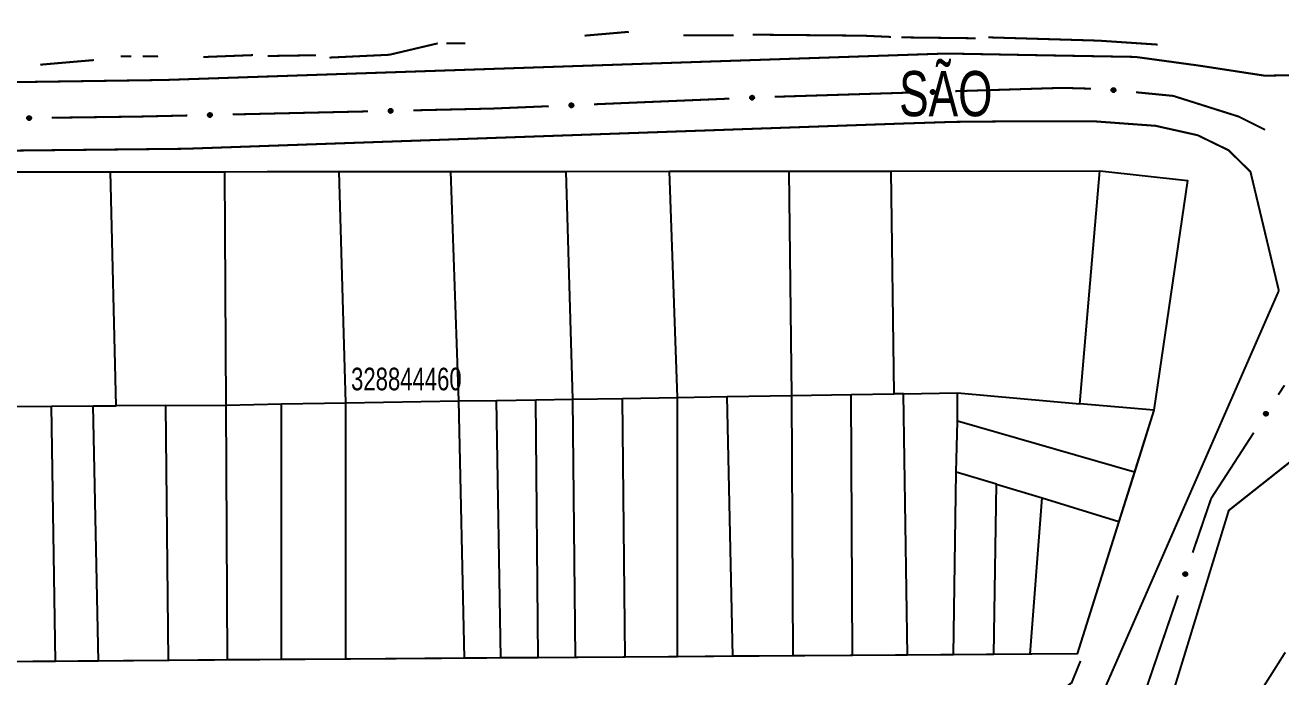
# Model space of a CAD drawing. Extents: x 203614 to 206284, y 4847494 to 4848495.
# Drawn here: x 204349.1 to 204460.2, y 4847964.4 to 4848022.1 of the extents above; entities that cross this region are included whole.
import ezdxf

# ---------------------------------------------------------------- set-up
doc = ezdxf.new("R2010")
doc.units = 0
doc.header["$LTSCALE"] = 1.5
doc.header["$MEASUREMENT"] = 0
doc.linetypes.add('PHANTOMX2', pattern=[5, 2.5, -0.5, 0.5, -0.5, 0.5, -0.5])
for name, color, linetype in [('CD-MALHA-LOTES', 40, 'CONTINUOUS'), ('CD_TXT_QUADRA', 7, 'CONTINUOUS'), ('HD-VALAS-DRENOS', 170, 'CONTINUOUS'), ('RU-QUADRAS', 210, 'CONTINUOUS'), ('SV-EIXO-RUA-N-PAV', 6, 'CONTINUOUS'), ('SV-EIXO-RUA-PAV', 20, 'CONTINUOUS'), ('SV-RUA-NAO-PAV-S-GUIA-C-GUIA', 7, 'PHANTOMX2'), ('SV-RUA-PAVIM-S-GUIA-C-GUIA', 7, 'CONTINUOUS'), ('SV-TXT-RUA-N-PAV-S-GUIA-C-GUIA', 7, 'CONTINUOUS')]:
    doc.layers.add(name, color=color, linetype=linetype)
doc.styles.add('ARIAL', font='ARIAL.TTF')

msp = doc.modelspace()

# ---------------------------------------------------------------- linework, layer by layer
at = {"layer": 'CD-MALHA-LOTES', "flags": 128}
for points in [[(204346.81, 4848009.12), (204356.69, 4848009.13)], [(204356.69, 4848009.13), (204366.81, 4848009.13)], [(204357.17, 4847988.42), (204356.69, 4848009.13)], [(204366.81, 4848009.13), (204376.93, 4848009.14)], [(204366.93, 4847988.48), (204366.81, 4848009.13)], [(204376.93, 4848009.14), (204386.81, 4848009.15)], [(204377.52, 4847988.66), (204376.93, 4848009.14)], [(204386.81, 4848009.15), (204396.99, 4848009.16)], [(204387.52, 4847988.84), (204386.81, 4848009.15)], [(204396.99, 4848009.16), (204406.15, 4848009.17)], [(204397.58, 4847988.99), (204396.99, 4848009.16)], [(204406.15, 4848009.17), (204416.75, 4848009.17)], [(204406.86, 4847989.15), (204406.15, 4848009.17)], [(204416.75, 4848009.17), (204425.77, 4848009.18)], [(204416.98, 4847989.31), (204416.75, 4848009.17)], [(204425.77, 4848009.18), (204444.24, 4848009.2)], [(204426.03, 4847989.46), (204425.77, 4848009.18)], [(204442.45, 4847988.59), (204444.24, 4848009.2)], [(204444.24, 4848009.2), (204451.98, 4848008.36)], [(204451.98, 4848008.36), (204449, 4847988.01)], [(204371.81, 4847988.57), (204377.52, 4847988.66)], [(204377.52, 4847988.66), (204387.52, 4847988.84)], [(204377.52, 4847965.98), (204377.52, 4847988.66)], [(204387.52, 4847988.84), (204390.85, 4847988.88)], [(204388, 4847966.06), (204387.52, 4847988.84)], [(204390.85, 4847988.88), (204394.31, 4847988.94)], [(204391.21, 4847966.09), (204390.85, 4847988.88)], [(204394.31, 4847988.94), (204397.58, 4847988.99)], [(204394.54, 4847966.11), (204394.31, 4847988.94)], [(204397.58, 4847988.99), (204401.98, 4847989.06)], [(204397.82, 4847966.13), (204397.58, 4847988.99)], [(204401.98, 4847989.06), (204406.86, 4847989.15)], [(204402.22, 4847966.17), (204401.98, 4847989.06)], [(204406.86, 4847989.15), (204411.26, 4847989.22)], [(204406.87, 4847966.2), (204406.86, 4847989.15)], [(204411.26, 4847989.22), (204416.98, 4847989.31)], [(204411.75, 4847966.24), (204411.26, 4847989.22)], [(204416.98, 4847989.31), (204422.22, 4847989.4)], [(204417.1, 4847966.28), (204416.98, 4847989.31)], [(204422.22, 4847989.4), (204426.03, 4847989.46)], [(204422.34, 4847966.32), (204422.22, 4847989.4)], [(204426.86, 4847989.48), (204426.03, 4847989.46)], [(204426.86, 4847989.48), (204431.63, 4847989.56)], [(204427.22, 4847966.35), (204426.86, 4847989.48)], [(204431.63, 4847989.56), (204442.45, 4847988.59)], [(204431.63, 4847987.06), (204431.63, 4847989.56)], [(204347.29, 4847988.35), (204351.46, 4847988.38)], [(204351.46, 4847988.38), (204355.15, 4847988.4)], [(204351.81, 4847965.79), (204351.46, 4847988.38)], [(204355.15, 4847988.4), (204357.17, 4847988.42)], [(204355.62, 4847965.82), (204355.15, 4847988.4)], [(204361.58, 4847988.45), (204357.17, 4847988.42)], [(204361.58, 4847988.45), (204366.93, 4847988.48)], [(204361.81, 4847965.87), (204361.58, 4847988.45)], [(204366.93, 4847988.48), (204371.81, 4847988.57)], [(204367.05, 4847965.91), (204366.93, 4847988.48)], [(204371.81, 4847965.94), (204371.81, 4847988.57)], [(204449, 4847988.01), (204442.45, 4847988.59)], [(204449, 4847988.01), (204447.29, 4847982.55)], [(204431.51, 4847982.53), (204431.63, 4847987.06)], [(204447.29, 4847982.55), (204431.63, 4847987.06)], [(204431.27, 4847966.38), (204431.51, 4847982.53)], [(204435.08, 4847981.46), (204431.51, 4847982.53)], [(204447.29, 4847982.55), (204445.91, 4847978.17)], [(204434.84, 4847966.41), (204435.08, 4847981.46)], [(204435.08, 4847981.46), (204439.12, 4847980.27)], [(204438.05, 4847966.43), (204439.12, 4847980.27)], [(204439.12, 4847980.27), (204445.91, 4847978.17)], [(204445.91, 4847978.17), (204442.22, 4847966.46)], [(204442.22, 4847966.46), (204438.05, 4847966.43)], [(204351.81, 4847965.79), (204347.29, 4847965.76)], [(204355.62, 4847965.82), (204351.81, 4847965.79)], [(204361.81, 4847965.87), (204355.62, 4847965.82)], [(204367.05, 4847965.91), (204361.81, 4847965.87)], [(204371.81, 4847965.94), (204367.05, 4847965.91)], [(204377.52, 4847965.98), (204371.81, 4847965.94)], [(204388, 4847966.06), (204377.52, 4847965.98)], [(204391.21, 4847966.09), (204388, 4847966.06)], [(204394.54, 4847966.11), (204391.21, 4847966.09)], [(204397.82, 4847966.13), (204394.54, 4847966.11)], [(204402.22, 4847966.17), (204397.82, 4847966.13)], [(204406.87, 4847966.2), (204402.22, 4847966.17)], [(204411.75, 4847966.24), (204406.87, 4847966.2)], [(204417.1, 4847966.28), (204411.75, 4847966.24)], [(204422.34, 4847966.32), (204417.1, 4847966.28)], [(204427.22, 4847966.35), (204422.34, 4847966.32)], [(204431.27, 4847966.38), (204427.22, 4847966.35)], [(204434.84, 4847966.41), (204431.27, 4847966.38)], [(204438.05, 4847966.43), (204434.84, 4847966.41)]]:
    msp.add_lwpolyline(points, dxfattribs=at)
at = {"layer": 'HD-VALAS-DRENOS', "const_width": 0.18, "flags": 128}
for points in [[(204402.55, 4848021.51), (204398.63, 4848021.17)], [(204411.84, 4848021.2), (204407.38, 4848021.2)], [(204425.74, 4848021.06), (204423.26, 4848021.17), (204413.52, 4848021.26)], [(204433.23, 4848020.94), (204426.67, 4848021.02)], [(204449.35, 4848020.38), (204444.13, 4848020.73), (204434.37, 4848021.02)], [(204385.64, 4848020.49), (204381.36, 4848019.48), (204376.06, 4848019.23)], [(204388.09, 4848020.49), (204386.39, 4848020.48)], [(204355.21, 4848019.01), (204350.46, 4848018.6)], [(204358.52, 4848019.33), (204357.58, 4848019.33)], [(204360.9, 4848019.34), (204359.53, 4848019.33)], [(204369.3, 4848019.45), (204364.9, 4848019.28)], [(204374.86, 4848019.44), (204370.58, 4848019.37)], [(204460.64, 4847966.59), (204457.7, 4847961.94)], [(204442.52, 4847965.83), (204441.74, 4847963.91), (204440.94, 4847963.26), (204437.62, 4847962.82)]]:
    msp.add_lwpolyline(points, dxfattribs=at)
at = {"layer": 'RU-QUADRAS', "color": 6, "linetype": 'Continuous'}
msp.add_lwpolyline([(204296.82, 4848009.08), (204444.24, 4848009.2), (204451.98, 4848008.36), (204449, 4847988.01), (204442.22, 4847966.46), (204297.53, 4847965.39)], close=True, dxfattribs=at)
at = {"layer": 'SV-EIXO-RUA-N-PAV', "const_width": 0.18, "flags": 128}
for points in [[(204431.443782, 4848016.256308), (204440.439445, 4848016.535699)], [(204440.439445, 4848016.535699), (204440.9, 4848016.55)], [(204440.9, 4848016.55), (204443.438221, 4848016.478699)], [(204399.465319, 4848015.095483), (204411.454761, 4848015.598745)], [(204415.451494, 4848015.759613), (204427.44571, 4848016.132134)], [(204447.42378, 4848016.161197), (204450.409638, 4848015.870242)], [(204450.409638, 4848015.870242), (204450.72, 4848015.84)], [(204450.72, 4848015.84), (204456.143714, 4848014.125769)], [(204367.479135, 4848014.196848), (204379.476042, 4848014.469245)], [(204383.475012, 4848014.560044), (204390.473208, 4848014.718942)], [(204390.473208, 4848014.718942), (204390.52, 4848014.72)], [(204390.52, 4848014.72), (204395.468838, 4848014.927729)], [(204456.143714, 4848014.125769), (204456.51, 4848014.01)], [(204351.481976, 4848013.904213), (204358.481327, 4848013.999539)], [(204358.481327, 4848013.999539), (204359.25, 4848014.01)], [(204359.25, 4848014.01), (204363.480165, 4848014.106048)], [(204456.51, 4848014.01), (204458.848973, 4848012.83872)]]:
    msp.add_lwpolyline(points, dxfattribs=at)
at = {"layer": 'SV-EIXO-RUA-N-PAV', "flags": 128}
for points in [[(204445.300882, 4848016.478663), (204445.338212, 4848016.510261), (204445.376757, 4848016.529785), (204445.413593, 4848016.536816), (204445.447763, 4848016.534541), (204445.482459, 4848016.528276), (204445.516047, 4848016.514243), (204445.549875, 4848016.49041), (204445.581835, 4848016.453184), (204445.59924, 4848016.412384), (204445.608065, 4848016.37664), (204445.607745, 4848016.340872), (204445.601094, 4848016.307269), (204445.585363, 4848016.272862), (204445.560876, 4848016.238817), (204445.522667, 4848016.207585), (204445.484747, 4848016.188704), (204445.448939, 4848016.182839), (204445.412983, 4848016.183389), (204445.377638, 4848016.190209), (204445.344747, 4848016.204175), (204445.310513, 4848016.228891), (204445.280187, 4848016.267012), (204445.260924, 4848016.304618), (204445.254557, 4848016.340333), (204445.255896, 4848016.37572), (204445.261756, 4848016.410597), (204445.274457, 4848016.444947), (204445.300882, 4848016.478663)], [(204413.304831, 4848015.78658), (204413.33742, 4848015.823049), (204413.372886, 4848015.847728), (204413.408392, 4848015.859798), (204413.442547, 4848015.862282), (204413.477777, 4848015.860888), (204413.512985, 4848015.851647), (204413.549791, 4848015.832734), (204413.586604, 4848015.800299), (204413.609497, 4848015.762306), (204413.623192, 4848015.72813), (204413.627834, 4848015.692664), (204413.625907, 4848015.658463), (204413.615098, 4848015.622207), (204413.595567, 4848015.585096), (204413.562057, 4848015.548869), (204413.527121, 4848015.524912), (204413.492472, 4848015.51414), (204413.456787, 4848015.509699), (204413.420837, 4848015.511553), (204413.386328, 4848015.520824), (204413.348998, 4848015.540556), (204413.31368, 4848015.574104), (204413.289389, 4848015.608676), (204413.278132, 4848015.643164), (204413.274552, 4848015.678395), (204413.27552, 4848015.713747), (204413.283336, 4848015.749526), (204413.304831, 4848015.78658)], [(204429.297718, 4848016.299788), (204429.330702, 4848016.3359), (204429.366436, 4848016.360191), (204429.40207, 4848016.371873), (204429.436251, 4848016.373985), (204429.471463, 4848016.372207), (204429.506569, 4848016.362582), (204429.543166, 4848016.343269), (204429.579623, 4848016.310435), (204429.602101, 4848016.272194), (204429.615423, 4848016.237871), (204429.619677, 4848016.202356), (204429.617377, 4848016.168178), (204429.606174, 4848016.132043), (204429.586239, 4848016.095147), (204429.552336, 4848016.059287), (204429.517141, 4848016.035713), (204429.482377, 4848016.025319), (204429.446646, 4848016.021267), (204429.410719, 4848016.023513), (204429.376313, 4848016.03316), (204429.3392, 4848016.053297), (204429.304249, 4848016.087229), (204429.280336, 4848016.122063), (204429.269457, 4848016.156672), (204429.26626, 4848016.19194), (204429.267614, 4848016.227279), (204429.27582, 4848016.262971), (204429.297718, 4848016.299788)], [(204365.333508, 4848014.258239), (204365.366793, 4848014.294073), (204365.402727, 4848014.318065), (204365.438458, 4848014.329449), (204365.472656, 4848014.331276), (204365.507852, 4848014.329204), (204365.542876, 4848014.319287), (204365.57931, 4848014.299669), (204365.615492, 4848014.266532), (204365.63765, 4848014.228105), (204365.650685, 4848014.193672), (204365.654643, 4848014.158123), (204365.652058, 4848014.123965), (204365.640553, 4848014.087925), (204365.620311, 4848014.051196), (204365.58611, 4848014.01562), (204365.550719, 4848013.992341), (204365.51587, 4848013.982237), (204365.480106, 4848013.978484), (204365.444199, 4848013.98103), (204365.409874, 4848013.990963), (204365.372931, 4848014.01141), (204365.338265, 4848014.045632), (204365.314644, 4848014.080665), (204365.304053, 4848014.115363), (204365.301151, 4848014.150656), (204365.3028, 4848014.185983), (204365.311303, 4848014.221605), (204365.333508, 4848014.258239)], [(204381.329385, 4848014.621435), (204381.36267, 4848014.65727), (204381.398605, 4848014.681261), (204381.434335, 4848014.692645), (204381.468533, 4848014.694472), (204381.503729, 4848014.692401), (204381.538753, 4848014.682483), (204381.575188, 4848014.662865), (204381.611369, 4848014.629728), (204381.633527, 4848014.591301), (204381.646562, 4848014.556868), (204381.65052, 4848014.521319), (204381.647935, 4848014.487161), (204381.63643, 4848014.451121), (204381.616189, 4848014.414392), (204381.581987, 4848014.378816), (204381.546597, 4848014.355537), (204381.511747, 4848014.345433), (204381.475983, 4848014.34168), (204381.440076, 4848014.344226), (204381.405752, 4848014.354159), (204381.368808, 4848014.374606), (204381.334142, 4848014.408828), (204381.310521, 4848014.443861), (204381.29993, 4848014.478559), (204381.297029, 4848014.513853), (204381.298677, 4848014.549179), (204381.307181, 4848014.584801), (204381.329385, 4848014.621435)], [(204397.318908, 4848015.115564), (204397.351497, 4848015.152033), (204397.386963, 4848015.176712), (204397.422468, 4848015.188782), (204397.456624, 4848015.191267), (204397.491854, 4848015.189873), (204397.527062, 4848015.180631), (204397.563868, 4848015.161718), (204397.60068, 4848015.129284), (204397.623574, 4848015.09129), (204397.637269, 4848015.057115), (204397.641911, 4848015.021648), (204397.639983, 4848014.987447), (204397.629174, 4848014.951192), (204397.609644, 4848014.91408), (204397.576134, 4848014.877853), (204397.541197, 4848014.853897), (204397.506549, 4848014.843124), (204397.470864, 4848014.838684), (204397.434914, 4848014.840538), (204397.400405, 4848014.849808), (204397.363075, 4848014.86954), (204397.327757, 4848014.903089), (204397.303465, 4848014.93766), (204397.292209, 4848014.972148), (204397.288628, 4848015.007379), (204397.289597, 4848015.042731), (204397.297413, 4848015.07851), (204397.318908, 4848015.115564)], [(204349.336995, 4848013.98509), (204349.370604, 4848014.020621), (204349.406755, 4848014.044286), (204349.442588, 4848014.055345), (204349.476801, 4848014.056861), (204349.511976, 4848014.054469), (204349.546909, 4848014.044234), (204349.583164, 4848014.024286), (204349.619043, 4848013.990822), (204349.640851, 4848013.952195), (204349.653573, 4848013.917645), (204349.657208, 4848013.882061), (204349.654312, 4848013.847929), (204349.642481, 4848013.811994), (204349.621906, 4848013.775451), (204349.587383, 4848013.740187), (204349.551783, 4848013.71723), (204349.516843, 4848013.707444), (204349.481046, 4848013.704016), (204349.445164, 4848013.706887), (204349.410931, 4848013.717132), (204349.374175, 4848013.737914), (204349.339821, 4848013.772449), (204349.316519, 4848013.807695), (204349.306244, 4848013.842488), (204349.303663, 4848013.877806), (204349.305632, 4848013.913116), (204349.314459, 4848013.94866), (204349.336995, 4848013.98509)]]:
    msp.add_lwpolyline(points, close=True, dxfattribs=at)
for points in [[(204445.274457, 4848016.444947), (204445.581835, 4848016.453184)], [(204445.288332, 4848016.459933), (204445.562165, 4848016.470267)], [(204445.300882, 4848016.478663), (204445.549875, 4848016.49041)], [(204445.321915, 4848016.495048), (204445.525559, 4848016.502624)], [(204445.338212, 4848016.510261), (204445.516047, 4848016.514243)], [(204445.360137, 4848016.521486), (204445.490347, 4848016.521136)], [(204445.376757, 4848016.529785), (204445.482459, 4848016.528276)], [(204413.274552, 4848015.678395), (204413.623192, 4848015.72813)], [(204413.27552, 4848015.713747), (204413.609497, 4848015.762306)], [(204413.278132, 4848015.643164), (204413.627834, 4848015.692664)], [(204413.278774, 4848015.697324), (204413.6113, 4848015.746791)], [(204413.278956, 4848015.660457), (204413.623866, 4848015.707712)], [(204413.283336, 4848015.749526), (204413.586604, 4848015.800299)], [(204413.28416, 4848015.731693), (204413.593452, 4848015.781551)], [(204413.28726, 4848015.625297), (204413.623876, 4848015.674936)], [(204413.289389, 4848015.608676), (204413.625907, 4848015.658463)], [(204413.294999, 4848015.766292), (204413.564755, 4848015.814489)], [(204413.303745, 4848015.59048), (204413.615821, 4848015.639089)], [(204413.304831, 4848015.78658), (204413.549791, 4848015.832734)], [(204413.31368, 4848015.574104), (204413.615098, 4848015.622207)], [(204413.32339, 4848015.805723), (204413.524017, 4848015.841459)], [(204413.335111, 4848015.559019), (204413.602312, 4848015.603013)], [(204413.33742, 4848015.823049), (204413.512985, 4848015.851647)], [(204413.348998, 4848015.540556), (204413.595567, 4848015.585096)], [(204413.357577, 4848015.837204), (204413.486578, 4848015.854911)], [(204413.372886, 4848015.847728), (204413.477777, 4848015.860888)], [(204413.373065, 4848015.533298), (204413.57108, 4848015.566193)], [(204413.386328, 4848015.520824), (204413.562057, 4848015.548869)], [(204413.407892, 4848015.517006), (204413.538199, 4848015.536133)], [(204413.420837, 4848015.511553), (204413.527121, 4848015.524912)], [(204429.26626, 4848016.19194), (204429.615423, 4848016.237871)], [(204429.267614, 4848016.227279), (204429.602101, 4848016.272194)], [(204429.269457, 4848016.156672), (204429.619677, 4848016.202356)], [(204429.270469, 4848016.173955), (204429.615874, 4848016.217447)], [(204429.270689, 4848016.210822), (204429.603734, 4848016.256661)], [(204429.27582, 4848016.262971), (204429.579623, 4848016.310435)], [(204429.276449, 4848016.24513), (204429.586267, 4848016.291613)], [(204429.278389, 4848016.138707), (204429.615526, 4848016.184672)], [(204429.280336, 4848016.122063), (204429.617377, 4848016.168178)], [(204429.287665, 4848016.279608), (204429.55793, 4848016.324862)], [(204429.294493, 4848016.103712), (204429.607081, 4848016.148915)], [(204429.297718, 4848016.299788), (204429.543166, 4848016.343269)], [(204429.304249, 4848016.087229), (204429.606174, 4848016.132043)], [(204429.316484, 4848016.318728), (204429.517489, 4848016.352275)], [(204429.325515, 4848016.071911), (204429.59318, 4848016.112989)], [(204429.330702, 4848016.3359), (204429.506569, 4848016.362582)], [(204429.3392, 4848016.053297), (204429.586239, 4848016.095147)], [(204429.351012, 4848016.349835), (204429.480198, 4848016.366134)], [(204429.363186, 4848016.045778), (204429.561548, 4848016.076512)], [(204429.366436, 4848016.360191), (204429.471463, 4848016.372207)], [(204429.376313, 4848016.03316), (204429.552336, 4848016.059287)], [(204429.397834, 4848016.029106), (204429.528341, 4848016.046812)], [(204429.410719, 4848016.023513), (204429.517141, 4848016.035713)], [(204445.254557, 4848016.340333), (204445.607745, 4848016.340872)], [(204445.255896, 4848016.37572), (204445.608065, 4848016.37664)], [(204445.25777, 4848016.357346), (204445.605901, 4848016.356326)], [(204445.260924, 4848016.304618), (204445.601094, 4848016.307269)], [(204445.26112, 4848016.321374), (204445.601367, 4848016.323864)], [(204445.261756, 4848016.410597), (204445.59924, 4848016.412384)], [(204445.262702, 4848016.393882), (204445.598874, 4848016.396769)], [(204445.272618, 4848016.284607), (204445.58842, 4848016.28948)], [(204445.272801, 4848016.427172), (204445.586018, 4848016.433668)], [(204445.280187, 4848016.267012), (204445.585363, 4848016.272862)], [(204445.29932, 4848016.249102), (204445.57004, 4848016.255625)], [(204445.310513, 4848016.228891), (204445.560876, 4848016.238817)], [(204445.333342, 4848016.218367), (204445.534005, 4848016.223491)], [(204445.344747, 4848016.204175), (204445.522667, 4848016.207585)], [(204445.365574, 4848016.197403), (204445.497274, 4848016.19828)], [(204445.377638, 4848016.190209), (204445.484747, 4848016.188704)], [(204365.3028, 4848014.185983), (204365.63765, 4848014.228105)], [(204365.311303, 4848014.221605), (204365.615492, 4848014.266532)], [(204365.311784, 4848014.20376), (204365.621978, 4848014.247655)], [(204365.323287, 4848014.238143), (204365.593921, 4848014.28114)], [(204365.333508, 4848014.258239), (204365.57931, 4848014.299669)], [(204365.352431, 4848014.277021), (204365.553709, 4848014.308889)], [(204365.366793, 4848014.294073), (204365.542876, 4848014.319287)], [(204365.387218, 4848014.307838), (204365.516536, 4848014.323059)], [(204365.402727, 4848014.318065), (204365.507852, 4848014.329204)], [(204381.297029, 4848014.513853), (204381.646562, 4848014.556868)], [(204381.298677, 4848014.549179), (204381.633527, 4848014.591301)], [(204381.29993, 4848014.478559), (204381.65052, 4848014.521319)], [(204381.301087, 4848014.495834), (204381.646843, 4848014.536441)], [(204381.301614, 4848014.532697), (204381.635031, 4848014.575754)], [(204381.307181, 4848014.584801), (204381.611369, 4848014.629728)], [(204381.307661, 4848014.566956), (204381.617856, 4848014.610851)], [(204381.308713, 4848014.46052), (204381.646222, 4848014.50367)], [(204381.310521, 4848014.443861), (204381.647935, 4848014.487161)], [(204381.319164, 4848014.601339), (204381.589798, 4848014.644336)], [(204381.324524, 4848014.425392), (204381.637478, 4848014.467985)], [(204381.329385, 4848014.621435), (204381.575188, 4848014.662865)], [(204381.334142, 4848014.408828), (204381.63643, 4848014.451121)], [(204381.348309, 4848014.640218), (204381.549586, 4848014.672085)], [(204381.355279, 4848014.393334), (204381.623277, 4848014.432176)], [(204381.36267, 4848014.65727), (204381.538753, 4848014.682483)], [(204381.368808, 4848014.374606), (204381.616189, 4848014.414392)], [(204381.383096, 4848014.671035), (204381.512413, 4848014.686255)], [(204381.392731, 4848014.366886), (204381.591343, 4848014.395964)], [(204381.398605, 4848014.681261), (204381.503729, 4848014.692401)], [(204381.405752, 4848014.354159), (204381.581987, 4848014.378816)], [(204381.427238, 4848014.349927), (204381.557889, 4848014.366542)], [(204381.440076, 4848014.344226), (204381.546597, 4848014.355537)], [(204397.288628, 4848015.007379), (204397.637269, 4848015.057115)], [(204397.289597, 4848015.042731), (204397.623574, 4848015.09129)], [(204397.292209, 4848014.972148), (204397.641911, 4848015.021648)], [(204397.292851, 4848015.026309), (204397.625377, 4848015.075775)], [(204397.293032, 4848014.989442), (204397.637943, 4848015.036697)], [(204397.297413, 4848015.07851), (204397.60068, 4848015.129284)], [(204397.298237, 4848015.060678), (204397.607529, 4848015.110535)], [(204397.301337, 4848014.954281), (204397.637953, 4848015.00392)], [(204397.303465, 4848014.93766), (204397.639983, 4848014.987447)], [(204397.309076, 4848015.095276), (204397.578832, 4848015.143474)], [(204397.317821, 4848014.919465), (204397.629898, 4848014.968073)], [(204397.318908, 4848015.115564), (204397.563868, 4848015.161718)], [(204397.327757, 4848014.903089), (204397.629174, 4848014.951192)], [(204397.337467, 4848015.134708), (204397.538094, 4848015.170444)], [(204397.349188, 4848014.888004), (204397.616389, 4848014.931997)], [(204397.351497, 4848015.152033), (204397.527062, 4848015.180631)], [(204397.363075, 4848014.86954), (204397.609644, 4848014.91408)], [(204397.371654, 4848015.166189), (204397.500655, 4848015.183895)], [(204397.386963, 4848015.176712), (204397.491854, 4848015.189873)], [(204397.387142, 4848014.862283), (204397.585157, 4848014.895177)], [(204397.400405, 4848014.849808), (204397.576134, 4848014.877853)], [(204397.421969, 4848014.84599), (204397.552276, 4848014.865117)], [(204397.434914, 4848014.840538), (204397.541197, 4848014.853897)], [(204349.303663, 4848013.877806), (204349.653573, 4848013.917645)], [(204349.305632, 4848013.913116), (204349.640851, 4848013.952195)], [(204349.306244, 4848013.842488), (204349.657208, 4848013.882061)], [(204349.307557, 4848013.859751), (204349.653668, 4848013.897216)], [(204349.30842, 4848013.896608), (204349.642214, 4848013.936635)], [(204349.314459, 4848013.94866), (204349.619043, 4848013.990822)], [(204349.314777, 4848013.930811), (204349.625358, 4848013.971887)], [(204349.314862, 4848013.82437), (204349.652749, 4848013.864452)], [(204349.316519, 4848013.807695), (204349.654312, 4848013.847929)], [(204349.326592, 4848013.965088), (204349.597605, 4848014.005625)], [(204349.330354, 4848013.7891), (204349.643682, 4848013.828848)], [(204349.336995, 4848013.98509), (204349.583164, 4848014.024286)], [(204349.339821, 4848013.772449), (204349.642481, 4848013.811994)], [(204349.356089, 4848014.0037), (204349.557648, 4848014.033738)], [(204349.360816, 4848013.756763), (204349.629156, 4848013.793169)], [(204349.370604, 4848014.020621), (204349.546909, 4848014.044234)], [(204349.374175, 4848013.737914), (204349.621906, 4848013.775451)], [(204349.391154, 4848014.0342), (204349.520604, 4848014.048245)], [(204349.398027, 4848013.729977), (204349.596894, 4848013.757249)], [(204349.406755, 4848014.044286), (204349.511976, 4848014.054469)], [(204349.410931, 4848013.717132), (204349.587383, 4848013.740187)], [(204349.432378, 4848013.712704), (204349.563174, 4848013.728132)], [(204349.445164, 4848013.706887), (204349.551783, 4848013.71723)], [(204365.301151, 4848014.150656), (204365.650685, 4848014.193672)], [(204365.304053, 4848014.115363), (204365.654643, 4848014.158123)], [(204365.305209, 4848014.132637), (204365.650965, 4848014.173245)], [(204365.305737, 4848014.169501), (204365.639154, 4848014.212558)], [(204365.312836, 4848014.097324), (204365.650345, 4848014.140474)], [(204365.314644, 4848014.080665), (204365.652058, 4848014.123965)], [(204365.328647, 4848014.062196), (204365.641601, 4848014.104789)], [(204365.338265, 4848014.045632), (204365.640553, 4848014.087925)], [(204365.359402, 4848014.030137), (204365.6274, 4848014.068979)], [(204365.372931, 4848014.01141), (204365.620311, 4848014.051196)], [(204365.396854, 4848014.00369), (204365.595465, 4848014.032768)], [(204365.409874, 4848013.990963), (204365.58611, 4848014.01562)], [(204365.431361, 4848013.98673), (204365.562012, 4848014.003346)], [(204365.444199, 4848013.98103), (204365.550719, 4848013.992341)]]:
    msp.add_lwpolyline(points, dxfattribs=at)
at = {"layer": 'SV-EIXO-RUA-PAV', "const_width": 0.18, "flags": 128}
for points in [[(204460.021031, 4847989.383385), (204460.564625, 4847990.222734)], [(204454.08, 4847980.21), (204457.846656, 4847986.025992)], [(204452.441131, 4847975.411314), (204454.057109, 4847980.142975)], [(204454.057109, 4847980.142975), (204454.08, 4847980.21)], [(204447.27, 4847960.27), (204451.148348, 4847971.625986)]]:
    msp.add_lwpolyline(points, dxfattribs=at)
at = {"layer": 'SV-EIXO-RUA-PAV', "flags": 128}
for points in [[(204458.763344, 4847987.64393), (204458.752439, 4847987.691607), (204458.752816, 4847987.734813), (204458.763503, 4847987.770758), (204458.781229, 4847987.80006), (204458.802739, 4847987.827995), (204458.83064, 4847987.851374), (204458.867355, 4847987.870462), (204458.915105, 4847987.881737), (204458.95934, 4847987.878442), (204458.995141, 4847987.86985), (204459.02676, 4847987.853126), (204459.053547, 4847987.831775), (204459.076873, 4847987.801989), (204459.095854, 4847987.764594), (204459.106029, 4847987.716305), (204459.105369, 4847987.673949), (204459.09412, 4847987.639453), (204459.077105, 4847987.607772), (204459.054802, 4847987.579516), (204459.027282, 4847987.556725), (204458.989596, 4847987.537681), (204458.941801, 4847987.52827), (204458.899549, 4847987.528446), (204458.864904, 4847987.539209), (204458.834091, 4847987.556662), (204458.805811, 4847987.577896), (204458.781142, 4847987.604965), (204458.763344, 4847987.64393)], [(204451.64413, 4847973.418258), (204451.62196, 4847973.461853), (204451.61182, 4847973.503854), (204451.613446, 4847973.54132), (204451.623515, 4847973.574052), (204451.637588, 4847973.606378), (204451.658968, 4847973.63584), (204451.689939, 4847973.663283), (204451.733515, 4847973.685829), (204451.777224, 4847973.693389), (204451.81404, 4847973.69376), (204451.848775, 4847973.685225), (204451.87995, 4847973.671028), (204451.909818, 4847973.647808), (204451.937323, 4847973.61615), (204451.958934, 4847973.571784), (204451.968592, 4847973.530539), (204451.966068, 4847973.494343), (204451.957267, 4847973.459476), (204451.942504, 4847973.426645), (204451.921351, 4847973.397846), (204451.889426, 4847973.370211), (204451.845354, 4847973.349461), (204451.804327, 4847973.339359), (204451.768105, 4847973.341374), (204451.733973, 4847973.350812), (204451.701378, 4847973.364532), (204451.670868, 4847973.38479), (204451.64413, 4847973.418258)]]:
    msp.add_lwpolyline(points, close=True, dxfattribs=at)
for points in [[(204458.752439, 4847987.691607), (204458.83064, 4847987.851374)], [(204458.752548, 4847987.716237), (204458.812706, 4847987.831718)], [(204458.752816, 4847987.734813), (204458.802739, 4847987.827995)], [(204458.758459, 4847987.670141), (204458.845331, 4847987.854482)], [(204458.763344, 4847987.64393), (204458.867355, 4847987.870462)], [(204458.774209, 4847987.624175), (204458.890893, 4847987.872119)], [(204458.781142, 4847987.604965), (204458.915105, 4847987.881737)], [(204458.796166, 4847987.595324), (204458.934361, 4847987.876482)], [(204458.805811, 4847987.577896), (204458.95934, 4847987.878442)], [(204458.82109, 4847987.571054), (204458.97304, 4847987.87094)], [(204458.834091, 4847987.556662), (204458.995141, 4847987.86985)], [(204458.851272, 4847987.549881), (204459.012188, 4847987.858592)], [(204458.864904, 4847987.539209), (204459.02676, 4847987.853126)], [(204458.884759, 4847987.536322), (204459.038934, 4847987.839645)], [(204458.899549, 4847987.528446), (204459.053547, 4847987.831775)], [(204458.922696, 4847987.529635), (204459.063519, 4847987.812342)], [(204458.941801, 4847987.52827), (204459.076873, 4847987.801989)], [(204458.966502, 4847987.53703), (204459.085138, 4847987.780458)], [(204458.989596, 4847987.537681), (204459.095854, 4847987.764594)], [(204459.009435, 4847987.553119), (204459.097114, 4847987.733685)], [(204459.027282, 4847987.556725), (204459.106029, 4847987.716305)], [(204459.042868, 4847987.572109), (204459.102622, 4847987.689476)], [(204459.054802, 4847987.579516), (204459.105369, 4847987.673949)], [(204451.61182, 4847973.503854), (204451.637588, 4847973.606378)], [(204451.616076, 4847973.485771), (204451.646351, 4847973.612413)], [(204451.62196, 4847973.461853), (204451.658968, 4847973.63584)], [(204451.633019, 4847973.442495), (204451.672462, 4847973.642427)], [(204451.64413, 4847973.418258), (204451.689939, 4847973.663283)], [(204451.659473, 4847973.401739), (204451.712368, 4847973.670613)], [(204451.670868, 4847973.38479), (204451.733515, 4847973.685829)], [(204451.687786, 4847973.379092), (204451.753471, 4847973.685414)], [(204451.701378, 4847973.364532), (204451.777224, 4847973.693389)], [(204451.717863, 4847973.36161), (204451.792336, 4847973.689443)], [(204451.733973, 4847973.350812), (204451.81404, 4847973.69376)], [(204451.752287, 4847973.348412), (204451.833312, 4847973.686984)], [(204451.768105, 4847973.341374), (204451.848775, 4847973.685225)], [(204451.788066, 4847973.343402), (204451.863862, 4847973.675108)], [(204451.804327, 4847973.339359), (204451.87995, 4847973.671028)], [(204451.82649, 4847973.34614), (204451.894348, 4847973.654603)], [(204451.845354, 4847973.349461), (204451.909818, 4847973.647808)], [(204451.867183, 4847973.363964), (204451.923071, 4847973.628933)], [(204451.889426, 4847973.370211), (204451.937323, 4847973.61615)], [(204451.904916, 4847973.390009), (204451.94606, 4847973.586476)], [(204451.921351, 4847973.397846), (204451.958934, 4847973.571784)], [(204451.932728, 4847973.416558), (204451.962152, 4847973.544932)], [(204451.942504, 4847973.426645), (204451.968592, 4847973.530539)]]:
    msp.add_lwpolyline(points, dxfattribs=at)
at = {"layer": 'SV-RUA-NAO-PAV-S-GUIA-C-GUIA', "const_width": 0.18, "flags": 128}
for points in [[(204489.29, 4848061.02), (204488.41, 4848063.96), (204485.92, 4848067.08), (204480.18, 4848068.37), (204463.75, 4848067.8), (204416.49, 4848067.07), (204399.64, 4848067.68), (204391.82, 4848067.81), (204382.86, 4848067.5), (204363.64, 4848066.48), (204353.47, 4848065.42), (204339.9, 4848064.05), (204321.04, 4848062.11), (204314.71, 4848061.78), (204310.55, 4848061.1), (204307.24, 4848060.04), (204287.68, 4848053.09), (204261.2, 4848045.44), (204227.09, 4848034.69), (204198.8, 4848025.55), (204188.93, 4848022.35), (204176.06, 4848017.07), (204175.61, 4848016.53), (204175.68, 4848015.6), (204175.96, 4848015.03), (204176.61, 4848014.67), (204208.15, 4848014.42), (204258.12, 4848015.83), (204311.19, 4848016.52), (204361.54, 4848017.25), (204430.66, 4848019.59), (204439.95, 4848019.42), (204447.38, 4848019.29), (204453.01, 4848018.52), (204458.81, 4848017.63), (204463.74, 4848017.71), (204468.19, 4848019.01)], [(204151.15, 4848005.48), (204161.25, 4848007.43), (204175.47, 4848007.73), (204230.35, 4848010.26), (204310.47, 4848010.6), (204363.33, 4848011.16), (204426.69, 4848013.39), (204431.31, 4848013.54), (204437.7, 4848013.6), (204443.58, 4848013.6), (204449.17, 4848013.19), (204452.88, 4848012.36), (204455.62, 4848011.03), (204457.56, 4848009.12), (204460.07, 4847998.6)]]:
    msp.add_lwpolyline(points, dxfattribs=at)
at = {"layer": 'SV-RUA-PAVIM-S-GUIA-C-GUIA', "const_width": 0.18, "flags": 128}
for points in [[(204481.41, 4848011.62), (204479.03, 4848011.16), (204476.32, 4848008.34), (204463.26, 4847985.18), (204455.64, 4847979.15), (204449.86, 4847960.28)], [(204460.07, 4847998.6), (204443.87, 4847961.58)]]:
    msp.add_lwpolyline(points, dxfattribs=at)

# ---------------------------------------------------------------- texts
at = {"layer": 'CD_TXT_QUADRA', "style": 'ARIAL', "width": 0.7}
msp.add_text('328844460', height=2, dxfattribs=at).set_placement((204377.97, 4847989.78))
at = {"layer": 'SV-TXT-RUA-N-PAV-S-GUIA-C-GUIA', "style": 'ARIAL', "width": 0.7}
msp.add_text('SÃO', height=4, dxfattribs=at).set_placement((204426.47, 4848014.04))

doc.saveas('drawing.dxf')
